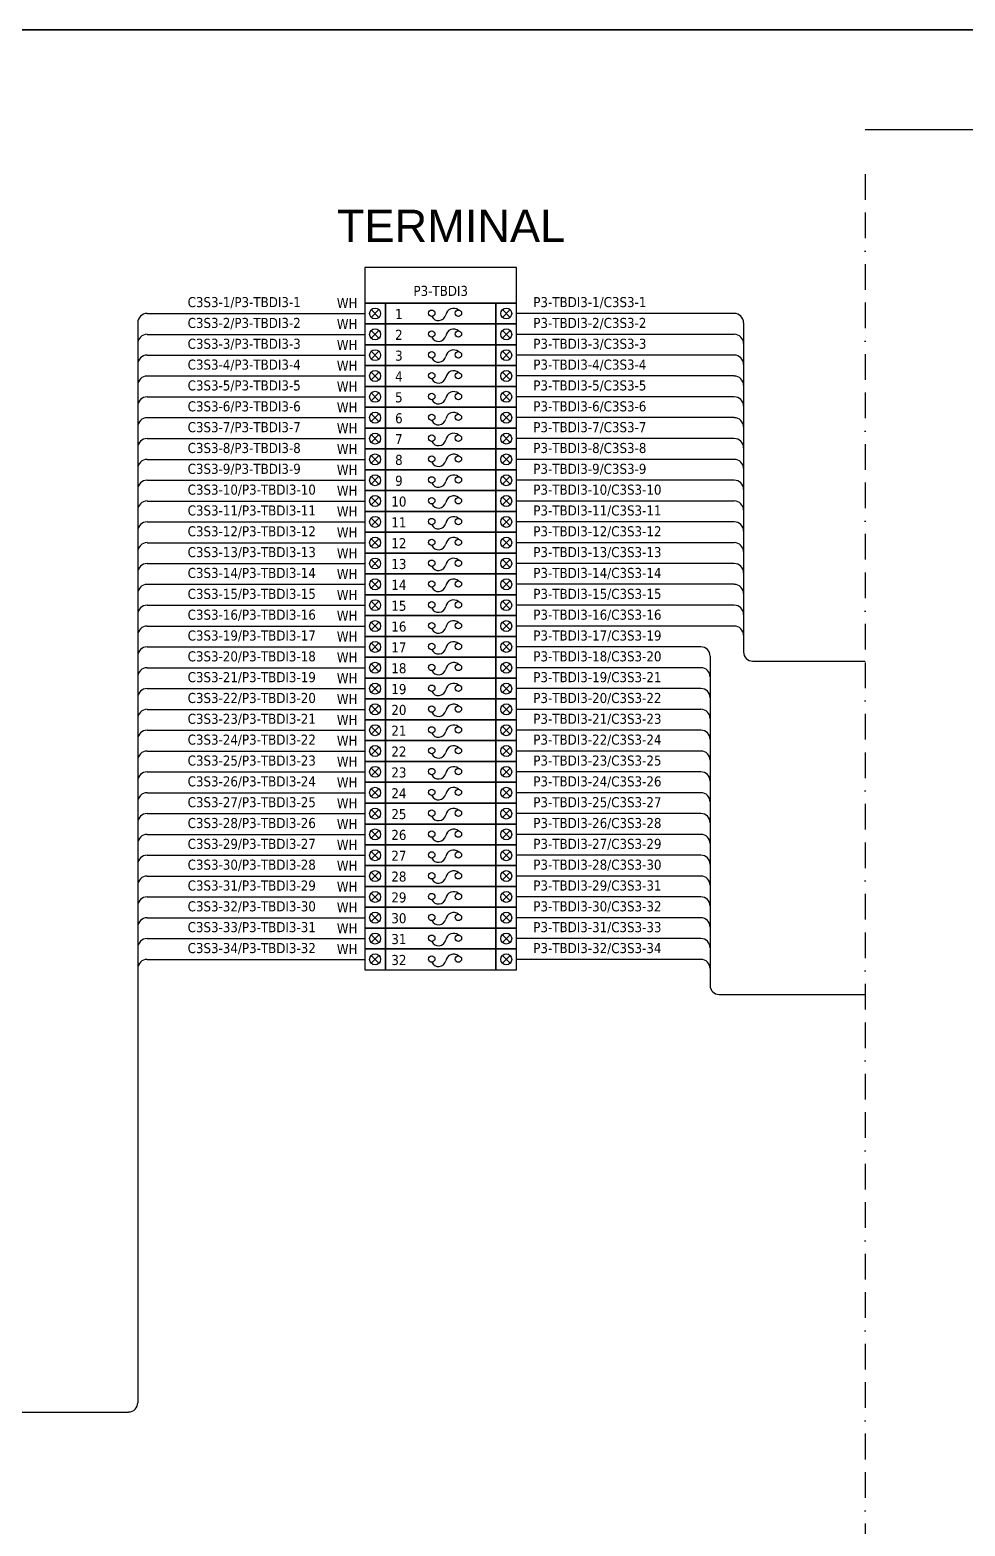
# Model space of a CAD drawing. Header units: millimetres. Extents: x 0 to 62600, y 0 to 14837.
# Drawn here: x 13872 to 14797, y 7233 to 8713 of the extents above; entities that cross this region are included whole.
import ezdxf
from ezdxf.enums import TextEntityAlignment as Align

# ---------------------------------------------------------------- set-up
doc = ezdxf.new("R2010")
doc.units = ezdxf.units.MM
doc.linetypes.add('BORDERX2', pattern=[88.9, 25.4, -12.7, 25.4, -12.7, 0, -12.7])
doc.layers.add('HELPPOINT', color=7, linetype='Continuous')
doc.layers.add('x01001-FrameArea', color=2, linetype='BORDERX2')
doc.layers.add('IE-WIRE', color=7, linetype='Continuous', lineweight=25)
doc.layers.add('power', color=7, linetype='Continuous', lineweight=25)
doc.styles.get("Standard").update_dxf_attribs({"font": 'arial.ttf'})
doc.styles.add('Tahoma', font='')
doc.styles.get('Tahoma').set_extended_font_data('Tahoma')

msp = doc.modelspace()

# ---------------------------------------------------------------- linework, layer by layer
msp.add_line((14698.1, 8614.1), (15474.9, 8614.1))
at = {"color": 1, "ltscale": 25.4}
for p, q in [((14217.1, 8436), (14209.5, 8428.3)), ((14209.5, 8436), (14217.1, 8428.3)), ((14339.2, 8436), (14346.9, 8428.3)), ((14346.9, 8436), (14339.2, 8428.3)), ((14217.1, 8415.3), (14209.5, 8407.7)), ((14209.5, 8415.3), (14217.1, 8407.7)), ((14339.2, 8415.3), (14346.9, 8407.7)), ((14346.9, 8415.3), (14339.2, 8407.7)), ((14217.1, 8394.7), (14209.5, 8387.1)), ((14209.5, 8394.7), (14217.1, 8387.1)), ((14339.2, 8394.7), (14346.9, 8387.1)), ((14346.9, 8394.7), (14339.2, 8387.1)), ((14217.1, 8374.1), (14209.5, 8366.4)), ((14209.5, 8374.1), (14217.1, 8366.4)), ((14339.2, 8374.1), (14346.9, 8366.4)), ((14346.9, 8374.1), (14339.2, 8366.4)), ((14217.1, 8353.5), (14209.5, 8345.8)), ((14209.5, 8353.5), (14217.1, 8345.8)), ((14339.2, 8353.5), (14346.9, 8345.8)), ((14346.9, 8353.5), (14339.2, 8345.8)), ((14217.1, 8332.9), (14209.5, 8325.2)), ((14209.5, 8332.9), (14217.1, 8325.2)), ((14339.2, 8332.9), (14346.9, 8325.2)), ((14346.9, 8332.9), (14339.2, 8325.2)), ((14217.1, 8312.3), (14209.5, 8304.6)), ((14209.5, 8312.3), (14217.1, 8304.6)), ((14339.2, 8312.3), (14346.9, 8304.6)), ((14346.9, 8312.3), (14339.2, 8304.6)), ((14217.1, 8291.7), (14209.5, 8284)), ((14209.5, 8291.7), (14217.1, 8284)), ((14339.2, 8291.7), (14346.9, 8284)), ((14346.9, 8291.7), (14339.2, 8284)), ((14217.1, 8271.1), (14209.5, 8263.4)), ((14209.5, 8271.1), (14217.1, 8263.4)), ((14339.2, 8271.1), (14346.9, 8263.4)), ((14346.9, 8271.1), (14339.2, 8263.4)), ((14217.1, 8250.4), (14209.5, 8242.8)), ((14209.5, 8250.4), (14217.1, 8242.8)), ((14339.2, 8250.4), (14346.9, 8242.8)), ((14346.9, 8250.4), (14339.2, 8242.8)), ((14217.1, 8229.8), (14209.5, 8222.2)), ((14209.5, 8229.8), (14217.1, 8222.2)), ((14339.2, 8229.8), (14346.9, 8222.2)), ((14346.9, 8229.8), (14339.2, 8222.2)), ((14217.1, 8209.2), (14209.5, 8201.6)), ((14209.5, 8209.2), (14217.1, 8201.6)), ((14339.2, 8209.2), (14346.9, 8201.6)), ((14346.9, 8209.2), (14339.2, 8201.6)), ((14217.1, 8188.6), (14209.5, 8180.9)), ((14209.5, 8188.6), (14217.1, 8180.9)), ((14339.2, 8188.6), (14346.9, 8180.9)), ((14346.9, 8188.6), (14339.2, 8180.9)), ((14217.1, 8168), (14209.5, 8160.3)), ((14209.5, 8168), (14217.1, 8160.3)), ((14339.2, 8168), (14346.9, 8160.3)), ((14346.9, 8168), (14339.2, 8160.3)), ((14217.1, 8147.4), (14209.5, 8139.7)), ((14209.5, 8147.4), (14217.1, 8139.7)), ((14339.2, 8147.4), (14346.9, 8139.7)), ((14346.9, 8147.4), (14339.2, 8139.7)), ((14217.1, 8126.8), (14209.5, 8119.1)), ((14209.5, 8126.8), (14217.1, 8119.1)), ((14339.2, 8126.8), (14346.9, 8119.1)), ((14346.9, 8126.8), (14339.2, 8119.1)), ((14217.1, 8106.2), (14209.5, 8098.5)), ((14209.5, 8106.2), (14217.1, 8098.5)), ((14339.2, 8106.2), (14346.9, 8098.5)), ((14346.9, 8106.2), (14339.2, 8098.5)), ((14217.1, 8085.6), (14209.5, 8077.9)), ((14209.5, 8085.6), (14217.1, 8077.9)), ((14339.2, 8085.6), (14346.9, 8077.9)), ((14346.9, 8085.6), (14339.2, 8077.9)), ((14217.1, 8064.9), (14209.5, 8057.3)), ((14209.5, 8064.9), (14217.1, 8057.3)), ((14339.2, 8064.9), (14346.9, 8057.3)), ((14346.9, 8064.9), (14339.2, 8057.3)), ((14217.1, 8044.3), (14209.5, 8036.7)), ((14209.5, 8044.3), (14217.1, 8036.7)), ((14339.2, 8044.3), (14346.9, 8036.7)), ((14346.9, 8044.3), (14339.2, 8036.7)), ((14217.1, 8023.7), (14209.5, 8016)), ((14209.5, 8023.7), (14217.1, 8016)), ((14339.2, 8023.7), (14346.9, 8016)), ((14346.9, 8023.7), (14339.2, 8016)), ((14217.1, 8003.1), (14209.5, 7995.4)), ((14209.5, 8003.1), (14217.1, 7995.4)), ((14339.2, 8003.1), (14346.9, 7995.4)), ((14346.9, 8003.1), (14339.2, 7995.4)), ((14217.1, 7982.5), (14209.5, 7974.8)), ((14209.5, 7982.5), (14217.1, 7974.8)), ((14339.2, 7982.5), (14346.9, 7974.8)), ((14346.9, 7982.5), (14339.2, 7974.8)), ((14217.1, 7961.9), (14209.5, 7954.2)), ((14209.5, 7961.9), (14217.1, 7954.2)), ((14339.2, 7961.9), (14346.9, 7954.2)), ((14346.9, 7961.9), (14339.2, 7954.2)), ((14217.1, 7941.3), (14209.5, 7933.6)), ((14209.5, 7941.3), (14217.1, 7933.6)), ((14339.2, 7941.3), (14346.9, 7933.6)), ((14346.9, 7941.3), (14339.2, 7933.6)), ((14217.1, 7920.7), (14209.5, 7913)), ((14209.5, 7920.7), (14217.1, 7913)), ((14339.2, 7920.7), (14346.9, 7913)), ((14346.9, 7920.7), (14339.2, 7913)), ((14217.1, 7900), (14209.5, 7892.4)), ((14209.5, 7900), (14217.1, 7892.4)), ((14339.2, 7900), (14346.9, 7892.4)), ((14346.9, 7900), (14339.2, 7892.4)), ((14217.1, 7879.4), (14209.5, 7871.8)), ((14209.5, 7879.4), (14217.1, 7871.8)), ((14339.2, 7879.4), (14346.9, 7871.8)), ((14346.9, 7879.4), (14339.2, 7871.8)), ((14217.1, 7858.8), (14209.5, 7851.2)), ((14209.5, 7858.8), (14217.1, 7851.2)), ((14339.2, 7858.8), (14346.9, 7851.2)), ((14346.9, 7858.8), (14339.2, 7851.2)), ((14217.1, 7838.2), (14209.5, 7830.5)), ((14209.5, 7838.2), (14217.1, 7830.5)), ((14339.2, 7838.2), (14346.9, 7830.5)), ((14346.9, 7838.2), (14339.2, 7830.5)), ((14217.1, 7817.6), (14209.5, 7809.9)), ((14209.5, 7817.6), (14217.1, 7809.9)), ((14339.2, 7817.6), (14346.9, 7809.9)), ((14346.9, 7817.6), (14339.2, 7809.9)), ((14217.1, 7797), (14209.5, 7789.3)), ((14209.5, 7797), (14217.1, 7789.3)), ((14339.2, 7797), (14346.9, 7789.3)), ((14346.9, 7797), (14339.2, 7789.3))]:
    msp.add_line(p, q, dxfattribs=at)
at = {"color": 4, "ltscale": 25.4}
msp.add_lwpolyline([(14203, 8442.4), (14353.3, 8442.4), (14353.3, 8477.6), (14203, 8477.6)], close=True, dxfattribs=at)
at = {"color": 1, "ltscale": 25.4}
for points in [[(14203, 8421.8), (14223.6, 8421.8), (14223.6, 8442.4), (14203, 8442.4)], [(14223.6, 8421.8), (14332.7, 8421.8), (14332.7, 8442.4), (14223.6, 8442.4)], [(14332.7, 8421.8), (14353.3, 8421.8), (14353.3, 8442.4), (14332.7, 8442.4)], [(14203, 8401.2), (14223.6, 8401.2), (14223.6, 8421.8), (14203, 8421.8)], [(14223.6, 8401.2), (14332.7, 8401.2), (14332.7, 8421.8), (14223.6, 8421.8)], [(14332.7, 8401.2), (14353.3, 8401.2), (14353.3, 8421.8), (14332.7, 8421.8)], [(14203, 8380.6), (14223.6, 8380.6), (14223.6, 8401.2), (14203, 8401.2)], [(14223.6, 8380.6), (14332.7, 8380.6), (14332.7, 8401.2), (14223.6, 8401.2)], [(14332.7, 8380.6), (14353.3, 8380.6), (14353.3, 8401.2), (14332.7, 8401.2)], [(14203, 8360), (14223.6, 8360), (14223.6, 8380.6), (14203, 8380.6)], [(14223.6, 8360), (14332.7, 8360), (14332.7, 8380.6), (14223.6, 8380.6)], [(14332.7, 8360), (14353.3, 8360), (14353.3, 8380.6), (14332.7, 8380.6)], [(14203, 8339.4), (14223.6, 8339.4), (14223.6, 8360), (14203, 8360)], [(14223.6, 8339.4), (14332.7, 8339.4), (14332.7, 8360), (14223.6, 8360)], [(14332.7, 8339.4), (14353.3, 8339.4), (14353.3, 8360), (14332.7, 8360)], [(14203, 8318.8), (14223.6, 8318.8), (14223.6, 8339.4), (14203, 8339.4)], [(14223.6, 8318.8), (14332.7, 8318.8), (14332.7, 8339.4), (14223.6, 8339.4)], [(14332.7, 8318.8), (14353.3, 8318.8), (14353.3, 8339.4), (14332.7, 8339.4)], [(14203, 8298.1), (14223.6, 8298.1), (14223.6, 8318.8), (14203, 8318.8)], [(14223.6, 8298.1), (14332.7, 8298.1), (14332.7, 8318.8), (14223.6, 8318.8)], [(14332.7, 8298.1), (14353.3, 8298.1), (14353.3, 8318.8), (14332.7, 8318.8)], [(14203, 8277.5), (14223.6, 8277.5), (14223.6, 8298.1), (14203, 8298.1)], [(14223.6, 8277.5), (14332.7, 8277.5), (14332.7, 8298.1), (14223.6, 8298.1)], [(14332.7, 8277.5), (14353.3, 8277.5), (14353.3, 8298.1), (14332.7, 8298.1)], [(14203, 8256.9), (14223.6, 8256.9), (14223.6, 8277.5), (14203, 8277.5)], [(14223.6, 8256.9), (14332.7, 8256.9), (14332.7, 8277.5), (14223.6, 8277.5)], [(14332.7, 8256.9), (14353.3, 8256.9), (14353.3, 8277.5), (14332.7, 8277.5)], [(14203, 8236.3), (14223.6, 8236.3), (14223.6, 8256.9), (14203, 8256.9)], [(14223.6, 8236.3), (14332.7, 8236.3), (14332.7, 8256.9), (14223.6, 8256.9)], [(14332.7, 8236.3), (14353.3, 8236.3), (14353.3, 8256.9), (14332.7, 8256.9)], [(14203, 8215.7), (14223.6, 8215.7), (14223.6, 8236.3), (14203, 8236.3)], [(14223.6, 8215.7), (14332.7, 8215.7), (14332.7, 8236.3), (14223.6, 8236.3)], [(14332.7, 8215.7), (14353.3, 8215.7), (14353.3, 8236.3), (14332.7, 8236.3)], [(14203, 8195.1), (14223.6, 8195.1), (14223.6, 8215.7), (14203, 8215.7)], [(14223.6, 8195.1), (14332.7, 8195.1), (14332.7, 8215.7), (14223.6, 8215.7)], [(14332.7, 8195.1), (14353.3, 8195.1), (14353.3, 8215.7), (14332.7, 8215.7)], [(14203, 8174.5), (14223.6, 8174.5), (14223.6, 8195.1), (14203, 8195.1)], [(14223.6, 8174.5), (14332.7, 8174.5), (14332.7, 8195.1), (14223.6, 8195.1)], [(14332.7, 8174.5), (14353.3, 8174.5), (14353.3, 8195.1), (14332.7, 8195.1)], [(14203, 8153.9), (14223.6, 8153.9), (14223.6, 8174.5), (14203, 8174.5)], [(14223.6, 8153.9), (14332.7, 8153.9), (14332.7, 8174.5), (14223.6, 8174.5)], [(14332.7, 8153.9), (14353.3, 8153.9), (14353.3, 8174.5), (14332.7, 8174.5)], [(14203, 8133.2), (14223.6, 8133.2), (14223.6, 8153.9), (14203, 8153.9)], [(14223.6, 8133.2), (14332.7, 8133.2), (14332.7, 8153.9), (14223.6, 8153.9)], [(14332.7, 8133.2), (14353.3, 8133.2), (14353.3, 8153.9), (14332.7, 8153.9)], [(14203, 8112.6), (14223.6, 8112.6), (14223.6, 8133.2), (14203, 8133.2)], [(14223.6, 8112.6), (14332.7, 8112.6), (14332.7, 8133.2), (14223.6, 8133.2)], [(14332.7, 8112.6), (14353.3, 8112.6), (14353.3, 8133.2), (14332.7, 8133.2)], [(14203, 8092), (14223.6, 8092), (14223.6, 8112.6), (14203, 8112.6)], [(14223.6, 8092), (14332.7, 8092), (14332.7, 8112.6), (14223.6, 8112.6)], [(14332.7, 8092), (14353.3, 8092), (14353.3, 8112.6), (14332.7, 8112.6)], [(14203, 8071.4), (14223.6, 8071.4), (14223.6, 8092), (14203, 8092)], [(14223.6, 8071.4), (14332.7, 8071.4), (14332.7, 8092), (14223.6, 8092)], [(14332.7, 8071.4), (14353.3, 8071.4), (14353.3, 8092), (14332.7, 8092)], [(14203, 8050.8), (14223.6, 8050.8), (14223.6, 8071.4), (14203, 8071.4)], [(14223.6, 8050.8), (14332.7, 8050.8), (14332.7, 8071.4), (14223.6, 8071.4)], [(14332.7, 8050.8), (14353.3, 8050.8), (14353.3, 8071.4), (14332.7, 8071.4)], [(14203, 8030.2), (14223.6, 8030.2), (14223.6, 8050.8), (14203, 8050.8)], [(14223.6, 8030.2), (14332.7, 8030.2), (14332.7, 8050.8), (14223.6, 8050.8)], [(14332.7, 8030.2), (14353.3, 8030.2), (14353.3, 8050.8), (14332.7, 8050.8)], [(14203, 8009.6), (14223.6, 8009.6), (14223.6, 8030.2), (14203, 8030.2)], [(14223.6, 8009.6), (14332.7, 8009.6), (14332.7, 8030.2), (14223.6, 8030.2)], [(14332.7, 8009.6), (14353.3, 8009.6), (14353.3, 8030.2), (14332.7, 8030.2)], [(14203, 7989), (14223.6, 7989), (14223.6, 8009.6), (14203, 8009.6)], [(14223.6, 7989), (14332.7, 7989), (14332.7, 8009.6), (14223.6, 8009.6)], [(14332.7, 7989), (14353.3, 7989), (14353.3, 8009.6), (14332.7, 8009.6)], [(14203, 7968.4), (14223.6, 7968.4), (14223.6, 7989), (14203, 7989)], [(14223.6, 7968.4), (14332.7, 7968.4), (14332.7, 7989), (14223.6, 7989)], [(14332.7, 7968.4), (14353.3, 7968.4), (14353.3, 7989), (14332.7, 7989)], [(14203, 7947.7), (14223.6, 7947.7), (14223.6, 7968.4), (14203, 7968.4)], [(14223.6, 7947.7), (14332.7, 7947.7), (14332.7, 7968.4), (14223.6, 7968.4)], [(14332.7, 7947.7), (14353.3, 7947.7), (14353.3, 7968.4), (14332.7, 7968.4)], [(14203, 7927.1), (14223.6, 7927.1), (14223.6, 7947.7), (14203, 7947.7)], [(14223.6, 7927.1), (14332.7, 7927.1), (14332.7, 7947.7), (14223.6, 7947.7)], [(14332.7, 7927.1), (14353.3, 7927.1), (14353.3, 7947.7), (14332.7, 7947.7)], [(14203, 7906.5), (14223.6, 7906.5), (14223.6, 7927.1), (14203, 7927.1)], [(14223.6, 7906.5), (14332.7, 7906.5), (14332.7, 7927.1), (14223.6, 7927.1)], [(14332.7, 7906.5), (14353.3, 7906.5), (14353.3, 7927.1), (14332.7, 7927.1)], [(14203, 7885.9), (14223.6, 7885.9), (14223.6, 7906.5), (14203, 7906.5)], [(14223.6, 7885.9), (14332.7, 7885.9), (14332.7, 7906.5), (14223.6, 7906.5)], [(14332.7, 7885.9), (14353.3, 7885.9), (14353.3, 7906.5), (14332.7, 7906.5)], [(14203, 7865.3), (14223.6, 7865.3), (14223.6, 7885.9), (14203, 7885.9)], [(14223.6, 7865.3), (14332.7, 7865.3), (14332.7, 7885.9), (14223.6, 7885.9)], [(14332.7, 7865.3), (14353.3, 7865.3), (14353.3, 7885.9), (14332.7, 7885.9)], [(14203, 7844.7), (14223.6, 7844.7), (14223.6, 7865.3), (14203, 7865.3)], [(14223.6, 7844.7), (14332.7, 7844.7), (14332.7, 7865.3), (14223.6, 7865.3)], [(14332.7, 7844.7), (14353.3, 7844.7), (14353.3, 7865.3), (14332.7, 7865.3)], [(14203, 7824.1), (14223.6, 7824.1), (14223.6, 7844.7), (14203, 7844.7)], [(14223.6, 7824.1), (14332.7, 7824.1), (14332.7, 7844.7), (14223.6, 7844.7)], [(14332.7, 7824.1), (14353.3, 7824.1), (14353.3, 7844.7), (14332.7, 7844.7)], [(14203, 7803.5), (14223.6, 7803.5), (14223.6, 7824.1), (14203, 7824.1)], [(14223.6, 7803.5), (14332.7, 7803.5), (14332.7, 7824.1), (14223.6, 7824.1)], [(14332.7, 7803.5), (14353.3, 7803.5), (14353.3, 7824.1), (14332.7, 7824.1)], [(14203, 7782.8), (14223.6, 7782.8), (14223.6, 7803.5), (14203, 7803.5)], [(14223.6, 7782.8), (14332.7, 7782.8), (14332.7, 7803.5), (14223.6, 7803.5)], [(14332.7, 7782.8), (14353.3, 7782.8), (14353.3, 7803.5), (14332.7, 7803.5)]]:
    msp.add_lwpolyline(points, close=True, dxfattribs=at)
for centre in [(14213.3, 8432.1), (14343, 8432.1), (14213.3, 8411.5), (14343, 8411.5), (14213.3, 8390.9), (14343, 8390.9), (14213.3, 8370.3), (14343, 8370.3), (14213.3, 8349.7), (14343, 8349.7), (14213.3, 8329.1), (14343, 8329.1), (14213.3, 8308.4), (14343, 8308.4), (14213.3, 8287.8), (14343, 8287.8), (14213.3, 8267.2), (14343, 8267.2), (14213.3, 8246.6), (14343, 8246.6), (14213.3, 8226), (14343, 8226), (14213.3, 8205.4), (14343, 8205.4), (14213.3, 8184.8), (14343, 8184.8), (14213.3, 8164.2), (14343, 8164.2), (14213.3, 8143.6), (14343, 8143.6), (14213.3, 8122.9), (14343, 8122.9), (14213.3, 8102.3), (14343, 8102.3), (14213.3, 8081.7), (14343, 8081.7), (14213.3, 8061.1), (14343, 8061.1), (14213.3, 8040.5), (14343, 8040.5), (14213.3, 8019.9), (14343, 8019.9), (14213.3, 7999.3), (14343, 7999.3), (14213.3, 7978.7), (14343, 7978.7), (14213.3, 7958), (14343, 7958), (14213.3, 7937.4), (14343, 7937.4), (14213.3, 7916.8), (14343, 7916.8), (14213.3, 7896.2), (14343, 7896.2), (14213.3, 7875.6), (14343, 7875.6), (14213.3, 7855), (14343, 7855), (14213.3, 7834.4), (14343, 7834.4), (14213.3, 7813.8), (14343, 7813.8), (14213.3, 7793.2), (14343, 7793.2)]:
    msp.add_circle(centre, 5.42, dxfattribs=at)
at = {"layer": 'HELPPOINT', "color": 4, "lineweight": 35}
msp.add_line((12579.9, 8712.6), (16473.2, 8712.6), dxfattribs=at)
msp.add_line((12579.9, 8712.6), (16473.2, 8712.6), dxfattribs=at)
at = {"layer": 'IE-WIRE', "color": 4, "ltscale": 25.4}
for p, q in [((13978.5, 8423), (13978.5, 7354.6)), ((13987.6, 8432.1), (14203, 8432.1)), ((14568.7, 8432.1), (14353.3, 8432.1)), ((14577.8, 8423), (14577.8, 8097.2)), ((13987.6, 8411.5), (14203, 8411.5)), ((14568.7, 8411.5), (14353.3, 8411.5)), ((13987.6, 8390.9), (14203, 8390.9)), ((14568.7, 8390.9), (14353.3, 8390.9)), ((13987.6, 8370.3), (14203, 8370.3)), ((14568.7, 8370.3), (14353.3, 8370.3)), ((13987.6, 8349.7), (14203, 8349.7)), ((14568.7, 8349.7), (14353.3, 8349.7)), ((13987.6, 8329.1), (14203, 8329.1)), ((14568.7, 8329.1), (14353.3, 8329.1)), ((13987.6, 8308.4), (14203, 8308.4)), ((14568.7, 8308.4), (14353.3, 8308.4)), ((13987.6, 8287.8), (14203, 8287.8)), ((14568.7, 8287.8), (14353.3, 8287.8)), ((13987.6, 8267.2), (14203, 8267.2)), ((14568.7, 8267.2), (14353.3, 8267.2)), ((13987.6, 8246.6), (14203, 8246.6)), ((14568.7, 8246.6), (14353.3, 8246.6)), ((13987.6, 8226), (14203, 8226)), ((14568.7, 8226), (14353.3, 8226)), ((13987.6, 8205.4), (14203, 8205.4)), ((14568.7, 8205.4), (14353.3, 8205.4)), ((13987.6, 8184.8), (14203, 8184.8)), ((14568.7, 8184.8), (14353.3, 8184.8)), ((13987.6, 8164.2), (14203, 8164.2)), ((14568.7, 8164.2), (14353.3, 8164.2)), ((13987.6, 8143.6), (14203, 8143.6)), ((14568.7, 8143.6), (14353.3, 8143.6)), ((13987.6, 8122.9), (14203, 8122.9)), ((14568.7, 8122.9), (14353.3, 8122.9)), ((13987.6, 8102.3), (14203, 8102.3)), ((14535.6, 8102.3), (14353.3, 8102.3)), ((13987.6, 8081.7), (14203, 8081.7)), ((14535.6, 8081.7), (14353.3, 8081.7)), ((14544.7, 8093.2), (14544.7, 7767.5)), ((13987.6, 8061.1), (14203, 8061.1)), ((14535.6, 8061.1), (14353.3, 8061.1)), ((13987.6, 8040.5), (14203, 8040.5)), ((14535.6, 8040.5), (14353.3, 8040.5)), ((13987.6, 8019.9), (14203, 8019.9)), ((14535.6, 8019.9), (14353.3, 8019.9)), ((13987.6, 7999.3), (14203, 7999.3)), ((14535.6, 7999.3), (14353.3, 7999.3)), ((13987.6, 7978.7), (14203, 7978.7)), ((14535.6, 7978.7), (14353.3, 7978.7)), ((13987.6, 7958), (14203, 7958)), ((14535.6, 7958), (14353.3, 7958)), ((13987.6, 7937.4), (14203, 7937.4)), ((14535.6, 7937.4), (14353.3, 7937.4)), ((13987.6, 7916.8), (14203, 7916.8)), ((14535.6, 7916.8), (14353.3, 7916.8)), ((13987.6, 7896.2), (14203, 7896.2)), ((14535.6, 7896.2), (14353.3, 7896.2)), ((13987.6, 7875.6), (14203, 7875.6)), ((14535.6, 7875.6), (14353.3, 7875.6)), ((13987.6, 7855), (14203, 7855)), ((14535.6, 7855), (14353.3, 7855)), ((13987.6, 7834.4), (14203, 7834.4)), ((14535.6, 7834.4), (14353.3, 7834.4)), ((13987.6, 7813.8), (14203, 7813.8)), ((14535.6, 7813.8), (14353.3, 7813.8)), ((13987.6, 7793.2), (14203, 7793.2)), ((14535.6, 7793.2), (14353.3, 7793.2))]:
    msp.add_line(p, q, dxfattribs=at)
at = {"layer": 'IE-WIRE', "color": 4}
for p, q in [((14586.8, 8088.3), (14698.1, 8088.3)), ((14553.7, 7758.5), (14698.1, 7758.5)), ((12928, 7345.4), (13969.3, 7345.4))]:
    msp.add_line(p, q, dxfattribs=at)
at = {"layer": 'IE-WIRE', "color": 4, "ltscale": 25.4}
for centre, start, end in [((13987.6, 8423), 90, 180), ((14568.7, 8423), 0, 90), ((13987.6, 8402.4), 90, 180), ((14568.7, 8402.4), 0, 90), ((13987.6, 8381.8), 90, 180), ((14568.7, 8381.8), 0, 90), ((13987.6, 8361.1), 90, 180), ((14568.7, 8361.1), 0, 90), ((13987.6, 8340.5), 90, 180), ((14568.7, 8340.5), 0, 90), ((13987.6, 8319.9), 90, 180), ((14568.7, 8319.9), 0, 90), ((13987.6, 8299.3), 90, 180), ((14568.7, 8299.3), 0, 90), ((13987.6, 8278.7), 90, 180), ((14568.7, 8278.7), 0, 90), ((13987.6, 8258.1), 90, 180), ((14568.7, 8258.1), 0, 90), ((13987.6, 8237.5), 90, 180), ((14568.7, 8237.5), 0, 90), ((13987.6, 8216.9), 90, 180), ((14568.7, 8216.9), 0, 90), ((13987.6, 8196.3), 90, 180), ((14568.7, 8196.3), 0, 90), ((13987.6, 8175.6), 90, 180), ((14568.7, 8175.6), 0, 90), ((13987.6, 8155), 90, 180), ((14568.7, 8155), 0, 90), ((13987.6, 8134.4), 90, 180), ((14568.7, 8134.4), 0, 90), ((13987.6, 8113.8), 90, 180), ((14568.7, 8113.8), 0, 90), ((13987.6, 8093.2), 90, 180), ((14535.6, 8093.2), 0, 90), ((13987.6, 8072.6), 90, 180), ((14535.6, 8072.6), 0, 90), ((13987.6, 8052), 90, 180), ((14535.6, 8052), 0, 90), ((13987.6, 8031.4), 90, 180), ((14535.6, 8031.4), 0, 90), ((13987.6, 8010.7), 90, 180), ((14535.6, 8010.7), 0, 90), ((13987.6, 7990.1), 90, 180), ((14535.6, 7990.1), 0, 90), ((13987.6, 7969.5), 90, 180), ((14535.6, 7969.5), 0, 90), ((13987.6, 7948.9), 90, 180), ((14535.6, 7948.9), 0, 90), ((13987.6, 7928.3), 90, 180), ((14535.6, 7928.3), 0, 90), ((13987.6, 7907.7), 90, 180), ((14535.6, 7907.7), 0, 90), ((13987.6, 7887.1), 90, 180), ((14535.6, 7887.1), 0, 90), ((13987.6, 7866.5), 90, 180), ((14535.6, 7866.5), 0, 90), ((13987.6, 7845.9), 90, 180), ((14535.6, 7845.9), 0, 90), ((13987.6, 7825.2), 90, 180), ((14535.6, 7825.2), 0, 90), ((13987.6, 7804.6), 90, 180), ((14535.6, 7804.6), 0, 90), ((13987.6, 7784), 90, 180), ((14535.6, 7784), 0, 90)]:
    msp.add_arc(centre, 9.14, start, end, dxfattribs=at)
at = {"layer": 'IE-WIRE', "color": 4}
for centre, radius, start, end in [((14586.8, 8097.2), 8.96, 180, 270), ((14553.7, 7767.5), 8.96, 180, 270), ((13969.3, 7354.6), 9.14, 270, 0)]:
    msp.add_arc(centre, radius, start, end, dxfattribs=at)
at = {"layer": 'power', "color": 1, "ltscale": 25.4}
for centre in [(14269.3, 8432.4), (14295.7, 8432.4), (14269.3, 8411.8), (14295.7, 8411.8), (14269.3, 8391.2), (14295.7, 8391.2), (14269.3, 8370.6), (14295.7, 8370.6), (14269.3, 8350), (14295.7, 8350), (14269.3, 8329.4), (14295.7, 8329.4), (14269.3, 8308.8), (14295.7, 8308.8), (14269.3, 8288.2), (14295.7, 8288.2), (14269.3, 8267.5), (14295.7, 8267.5), (14269.3, 8246.9), (14295.7, 8246.9), (14269.3, 8226.3), (14295.7, 8226.3), (14269.3, 8205.7), (14295.7, 8205.7), (14269.3, 8185.1), (14295.7, 8185.1), (14269.3, 8164.5), (14295.7, 8164.5), (14269.3, 8143.9), (14295.7, 8143.9), (14269.3, 8123.3), (14295.7, 8123.3), (14269.3, 8102.7), (14295.7, 8102.7), (14269.3, 8082), (14295.7, 8082), (14269.3, 8061.4), (14295.7, 8061.4), (14269.3, 8040.8), (14295.7, 8040.8), (14269.3, 8020.2), (14295.7, 8020.2), (14269.3, 7999.6), (14295.7, 7999.6), (14269.3, 7979), (14295.7, 7979), (14269.3, 7958.4), (14295.7, 7958.4), (14269.3, 7937.8), (14295.7, 7937.8), (14269.3, 7917.1), (14295.7, 7917.1), (14269.3, 7896.5), (14295.7, 7896.5), (14269.3, 7875.9), (14295.7, 7875.9), (14269.3, 7855.3), (14295.7, 7855.3), (14269.3, 7834.7), (14295.7, 7834.7), (14269.3, 7814.1), (14295.7, 7814.1), (14269.3, 7793.5), (14295.7, 7793.5)]:
    msp.add_circle(centre, 3.16, dxfattribs=at)
for centre, radius, start, end in [((14290.9, 8429.6), 7.66, 51.1309, 171.3254), ((14276, 8432.6), 7.52, 206.1634, 346.0383), ((14276, 8412), 7.52, 206.1634, 346.0383), ((14290.9, 8409), 7.66, 51.1309, 171.3254), ((14290.9, 8388.4), 7.66, 51.1309, 171.3254), ((14276, 8391.4), 7.52, 206.1634, 346.0383), ((14276, 8370.8), 7.52, 206.1634, 346.0383), ((14290.9, 8367.8), 7.66, 51.1309, 171.3254), ((14276, 8350.2), 7.52, 206.1634, 346.0383), ((14290.9, 8347.2), 7.66, 51.1309, 171.3254), ((14290.9, 8326.6), 7.66, 51.1309, 171.3254), ((14276, 8329.5), 7.52, 206.1634, 346.0383), ((14276, 8308.9), 7.52, 206.1634, 346.0383), ((14290.9, 8306), 7.66, 51.1309, 171.3254), ((14290.9, 8285.3), 7.66, 51.1309, 171.3254), ((14276, 8288.3), 7.52, 206.1634, 346.0383), ((14276, 8267.7), 7.52, 206.1634, 346.0383), ((14290.9, 8264.7), 7.66, 51.1309, 171.3254), ((14276, 8247.1), 7.52, 206.1634, 346.0383), ((14290.9, 8244.1), 7.66, 51.1309, 171.3254), ((14290.9, 8223.5), 7.66, 51.1309, 171.3254), ((14276, 8226.5), 7.52, 206.1634, 346.0383), ((14276, 8205.9), 7.52, 206.1634, 346.0383), ((14290.9, 8202.9), 7.66, 51.1309, 171.3254), ((14290.9, 8182.3), 7.66, 51.1309, 171.3254), ((14276, 8185.3), 7.52, 206.1634, 346.0383), ((14276, 8164.6), 7.52, 206.1634, 346.0383), ((14290.9, 8161.7), 7.66, 51.1309, 171.3254), ((14276, 8144), 7.52, 206.1634, 346.0383), ((14290.9, 8141.1), 7.66, 51.1309, 171.3254), ((14290.9, 8120.5), 7.66, 51.1309, 171.3254), ((14276, 8123.4), 7.52, 206.1634, 346.0383), ((14276, 8102.8), 7.52, 206.1634, 346.0383), ((14290.9, 8099.8), 7.66, 51.1309, 171.3254), ((14290.9, 8079.2), 7.66, 51.1309, 171.3254), ((14276, 8082.2), 7.52, 206.1634, 346.0383), ((14276, 8061.6), 7.52, 206.1634, 346.0383), ((14290.9, 8058.6), 7.66, 51.1309, 171.3254), ((14276, 8041), 7.52, 206.1634, 346.0383), ((14290.9, 8038), 7.66, 51.1309, 171.3254), ((14290.9, 8017.4), 7.66, 51.1309, 171.3254), ((14276, 8020.4), 7.52, 206.1634, 346.0383), ((14276, 7999.8), 7.52, 206.1634, 346.0383), ((14290.9, 7996.8), 7.66, 51.1309, 171.3254), ((14290.9, 7976.2), 7.66, 51.1309, 171.3254), ((14276, 7979.1), 7.52, 206.1634, 346.0383), ((14290.9, 7955.6), 7.66, 51.1309, 171.3254), ((14276, 7958.5), 7.52, 206.1634, 346.0383), ((14276, 7937.9), 7.52, 206.1634, 346.0383), ((14290.9, 7934.9), 7.66, 51.1309, 171.3254), ((14290.9, 7914.3), 7.66, 51.1309, 171.3254), ((14276, 7917.3), 7.52, 206.1634, 346.0383), ((14276, 7896.7), 7.52, 206.1634, 346.0383), ((14290.9, 7893.7), 7.66, 51.1309, 171.3254), ((14276, 7876.1), 7.52, 206.1634, 346.0383), ((14290.9, 7873.1), 7.66, 51.1309, 171.3254), ((14290.9, 7852.5), 7.66, 51.1309, 171.3254), ((14276, 7855.5), 7.52, 206.1634, 346.0383), ((14276, 7834.9), 7.52, 206.1634, 346.0383), ((14290.9, 7831.9), 7.66, 51.1309, 171.3254), ((14290.9, 7811.3), 7.66, 51.1309, 171.3254), ((14276, 7814.2), 7.52, 206.1634, 346.0383), ((14276, 7793.6), 7.52, 206.1634, 346.0383), ((14290.9, 7790.7), 7.66, 51.1309, 171.3254)]:
    msp.add_arc(centre, radius, start, end, dxfattribs=at)
at = {"layer": 'x01001-FrameArea'}
msp.add_line((14698.1, 8570), (14698.1, 6483.4), dxfattribs=at)

# ---------------------------------------------------------------- texts
at = {"color": 2}
msp.add_text('TERMINAL', height=32, dxfattribs=at).set_placement((14175.4, 8502.8))
at = {"color": 4, "style": 'Tahoma'}
msp.add_text('P3-TBDI3', height=9.95, dxfattribs=at).set_placement((14278.2, 8454.5), align=Align.MIDDLE_CENTER)
for s, height, p in [('C3S3-1/P3-TBDI3-1', 9.949, (14027.8, 8438.4)), ('WH', 9.95, (14175.4, 8437.4)), ('P3-TBDI3-1/C3S3-1', 9.949, (14369.8, 8438.4)), ('C3S3-2/P3-TBDI3-2', 9.949, (14027.8, 8417.8)), ('WH', 9.95, (14175.4, 8416.8)), ('P3-TBDI3-2/C3S3-2', 9.949, (14369.8, 8417.8)), ('C3S3-3/P3-TBDI3-3', 9.949, (14027.8, 8397.2)), ('P3-TBDI3-3/C3S3-3', 9.949, (14369.8, 8397.2)), ('WH', 9.95, (14175.4, 8396.1)), ('C3S3-4/P3-TBDI3-4', 9.949, (14027.8, 8376.6)), ('WH', 9.95, (14175.4, 8375.5)), ('P3-TBDI3-4/C3S3-4', 9.949, (14369.8, 8376.6)), ('C3S3-5/P3-TBDI3-5', 9.949, (14027.8, 8356)), ('WH', 9.95, (14175.4, 8354.9)), ('P3-TBDI3-5/C3S3-5', 9.949, (14369.8, 8356)), ('C3S3-6/P3-TBDI3-6', 9.949, (14027.8, 8335.3)), ('WH', 9.95, (14175.4, 8334.3)), ('P3-TBDI3-6/C3S3-6', 9.949, (14369.8, 8335.3)), ('C3S3-7/P3-TBDI3-7', 9.949, (14027.8, 8314.7)), ('WH', 9.95, (14175.4, 8313.7)), ('P3-TBDI3-7/C3S3-7', 9.949, (14369.8, 8314.7)), ('C3S3-8/P3-TBDI3-8', 9.949, (14027.8, 8294.1)), ('P3-TBDI3-8/C3S3-8', 9.949, (14369.8, 8294.1)), ('WH', 9.95, (14175.4, 8293.1)), ('C3S3-9/P3-TBDI3-9', 9.949, (14027.8, 8273.5)), ('WH', 9.95, (14175.4, 8272.5)), ('P3-TBDI3-9/C3S3-9', 9.949, (14369.8, 8273.5)), ('C3S3-10/P3-TBDI3-10', 9.949, (14027.8, 8252.9)), ('WH', 9.95, (14175.4, 8251.9)), ('P3-TBDI3-10/C3S3-10', 9.949, (14369.8, 8252.9)), ('C3S3-11/P3-TBDI3-11', 9.949, (14027.8, 8232.3)), ('WH', 9.95, (14175.4, 8231.3)), ('P3-TBDI3-11/C3S3-11', 9.949, (14369.8, 8232.3)), ('C3S3-12/P3-TBDI3-12', 9.949, (14027.8, 8211.7)), ('WH', 9.95, (14175.4, 8210.6)), ('P3-TBDI3-12/C3S3-12', 9.949, (14369.8, 8211.7)), ('C3S3-13/P3-TBDI3-13', 9.949, (14027.8, 8191.1)), ('WH', 9.95, (14175.4, 8190)), ('P3-TBDI3-13/C3S3-13', 9.949, (14369.8, 8191.1)), ('C3S3-14/P3-TBDI3-14', 9.949, (14027.8, 8170.5)), ('WH', 9.95, (14175.4, 8169.4)), ('P3-TBDI3-14/C3S3-14', 9.949, (14369.8, 8170.5)), ('C3S3-15/P3-TBDI3-15', 9.949, (14027.8, 8149.8)), ('WH', 9.95, (14175.4, 8148.8)), ('P3-TBDI3-15/C3S3-15', 9.949, (14369.8, 8149.8)), ('C3S3-16/P3-TBDI3-16', 9.949, (14027.8, 8129.2)), ('WH', 9.95, (14175.4, 8128.2)), ('P3-TBDI3-16/C3S3-16', 9.949, (14369.8, 8129.2)), ('C3S3-19/P3-TBDI3-17', 9.949, (14027.8, 8108.6)), ('WH', 9.95, (14175.4, 8107.6)), ('P3-TBDI3-17/C3S3-19', 9.949, (14369.8, 8108.6)), ('C3S3-20/P3-TBDI3-18', 9.949, (14027.8, 8088)), ('WH', 9.95, (14175.4, 8087)), ('P3-TBDI3-18/C3S3-20', 9.949, (14369.8, 8088)), ('C3S3-21/P3-TBDI3-19', 9.949, (14027.8, 8067.4)), ('WH', 9.95, (14175.4, 8066.4)), ('P3-TBDI3-19/C3S3-21', 9.949, (14369.8, 8067.4)), ('C3S3-22/P3-TBDI3-20', 9.949, (14027.8, 8046.8)), ('WH', 9.95, (14175.4, 8045.7)), ('P3-TBDI3-20/C3S3-22', 9.949, (14369.8, 8046.8)), ('C3S3-23/P3-TBDI3-21', 9.949, (14027.8, 8026.2)), ('WH', 9.95, (14175.4, 8025.1)), ('P3-TBDI3-21/C3S3-23', 9.949, (14369.8, 8026.2)), ('C3S3-24/P3-TBDI3-22', 9.949, (14027.8, 8005.6)), ('WH', 9.95, (14175.4, 8004.5)), ('P3-TBDI3-22/C3S3-24', 9.949, (14369.8, 8005.6)), ('C3S3-25/P3-TBDI3-23', 9.949, (14027.8, 7984.9)), ('WH', 9.95, (14175.4, 7983.9)), ('P3-TBDI3-23/C3S3-25', 9.949, (14369.8, 7984.9)), ('C3S3-26/P3-TBDI3-24', 9.949, (14027.8, 7964.3)), ('WH', 9.95, (14175.4, 7963.3)), ('P3-TBDI3-24/C3S3-26', 9.949, (14369.8, 7964.3)), ('C3S3-27/P3-TBDI3-25', 9.949, (14027.8, 7943.7)), ('WH', 9.95, (14175.4, 7942.7)), ('P3-TBDI3-25/C3S3-27', 9.949, (14369.8, 7943.7)), ('C3S3-28/P3-TBDI3-26', 9.949, (14027.8, 7923.1)), ('P3-TBDI3-26/C3S3-28', 9.949, (14369.8, 7923.1)), ('WH', 9.95, (14175.4, 7922.1)), ('C3S3-29/P3-TBDI3-27', 9.949, (14027.8, 7902.5)), ('WH', 9.95, (14175.4, 7901.5)), ('P3-TBDI3-27/C3S3-29', 9.949, (14369.8, 7902.5)), ('C3S3-30/P3-TBDI3-28', 9.949, (14027.8, 7881.9)), ('WH', 9.95, (14175.4, 7880.9)), ('P3-TBDI3-28/C3S3-30', 9.949, (14369.8, 7881.9)), ('C3S3-31/P3-TBDI3-29', 9.949, (14027.8, 7861.3)), ('WH', 9.95, (14175.4, 7860.2)), ('P3-TBDI3-29/C3S3-31', 9.949, (14369.8, 7861.3)), ('C3S3-32/P3-TBDI3-30', 9.949, (14027.8, 7840.7)), ('WH', 9.95, (14175.4, 7839.6)), ('P3-TBDI3-30/C3S3-32', 9.949, (14369.8, 7840.7)), ('C3S3-33/P3-TBDI3-31', 9.949, (14027.8, 7820.1)), ('P3-TBDI3-31/C3S3-33', 9.949, (14369.8, 7820.1)), ('WH', 9.95, (14175.4, 7819)), ('C3S3-34/P3-TBDI3-32', 9.949, (14027.8, 7799.4)), ('WH', 9.95, (14175.4, 7798.4)), ('P3-TBDI3-32/C3S3-34', 9.949, (14369.8, 7799.4))]:
    msp.add_text(s, height=height, dxfattribs=at).set_placement(p)
at = {"layer": 'power', "color": 7, "style": 'Tahoma'}
for s, p in [('1', (14236.8, 8431.6)), ('2', (14236.8, 8411)), ('3', (14236.8, 8390.4)), ('4', (14236.8, 8369.8)), ('5', (14236.8, 8349.2)), ('6', (14236.8, 8328.5)), ('7', (14236.8, 8307.9)), ('8', (14236.8, 8287.3)), ('9', (14236.8, 8266.7)), ('10', (14236.8, 8246.1)), ('11', (14236.8, 8225.5)), ('12', (14236.8, 8204.9)), ('13', (14236.8, 8184.3)), ('14', (14236.8, 8163.7)), ('15', (14236.8, 8143)), ('16', (14236.8, 8122.4)), ('17', (14236.8, 8101.8)), ('18', (14236.8, 8081.2)), ('19', (14236.8, 8060.6)), ('20', (14236.8, 8040)), ('21', (14236.8, 8019.4)), ('22', (14236.8, 7998.8)), ('23', (14236.8, 7978.1)), ('24', (14236.8, 7957.5)), ('25', (14236.8, 7936.9)), ('26', (14236.8, 7916.3)), ('27', (14236.8, 7895.7)), ('28', (14236.8, 7875.1)), ('29', (14236.8, 7854.5)), ('30', (14236.8, 7833.9)), ('31', (14236.8, 7813.3)), ('32', (14236.8, 7792.6))]:
    msp.add_text(s, height=9.97, dxfattribs=at).set_placement(p, align=Align.MIDDLE_CENTER)

doc.saveas('drawing.dxf')
